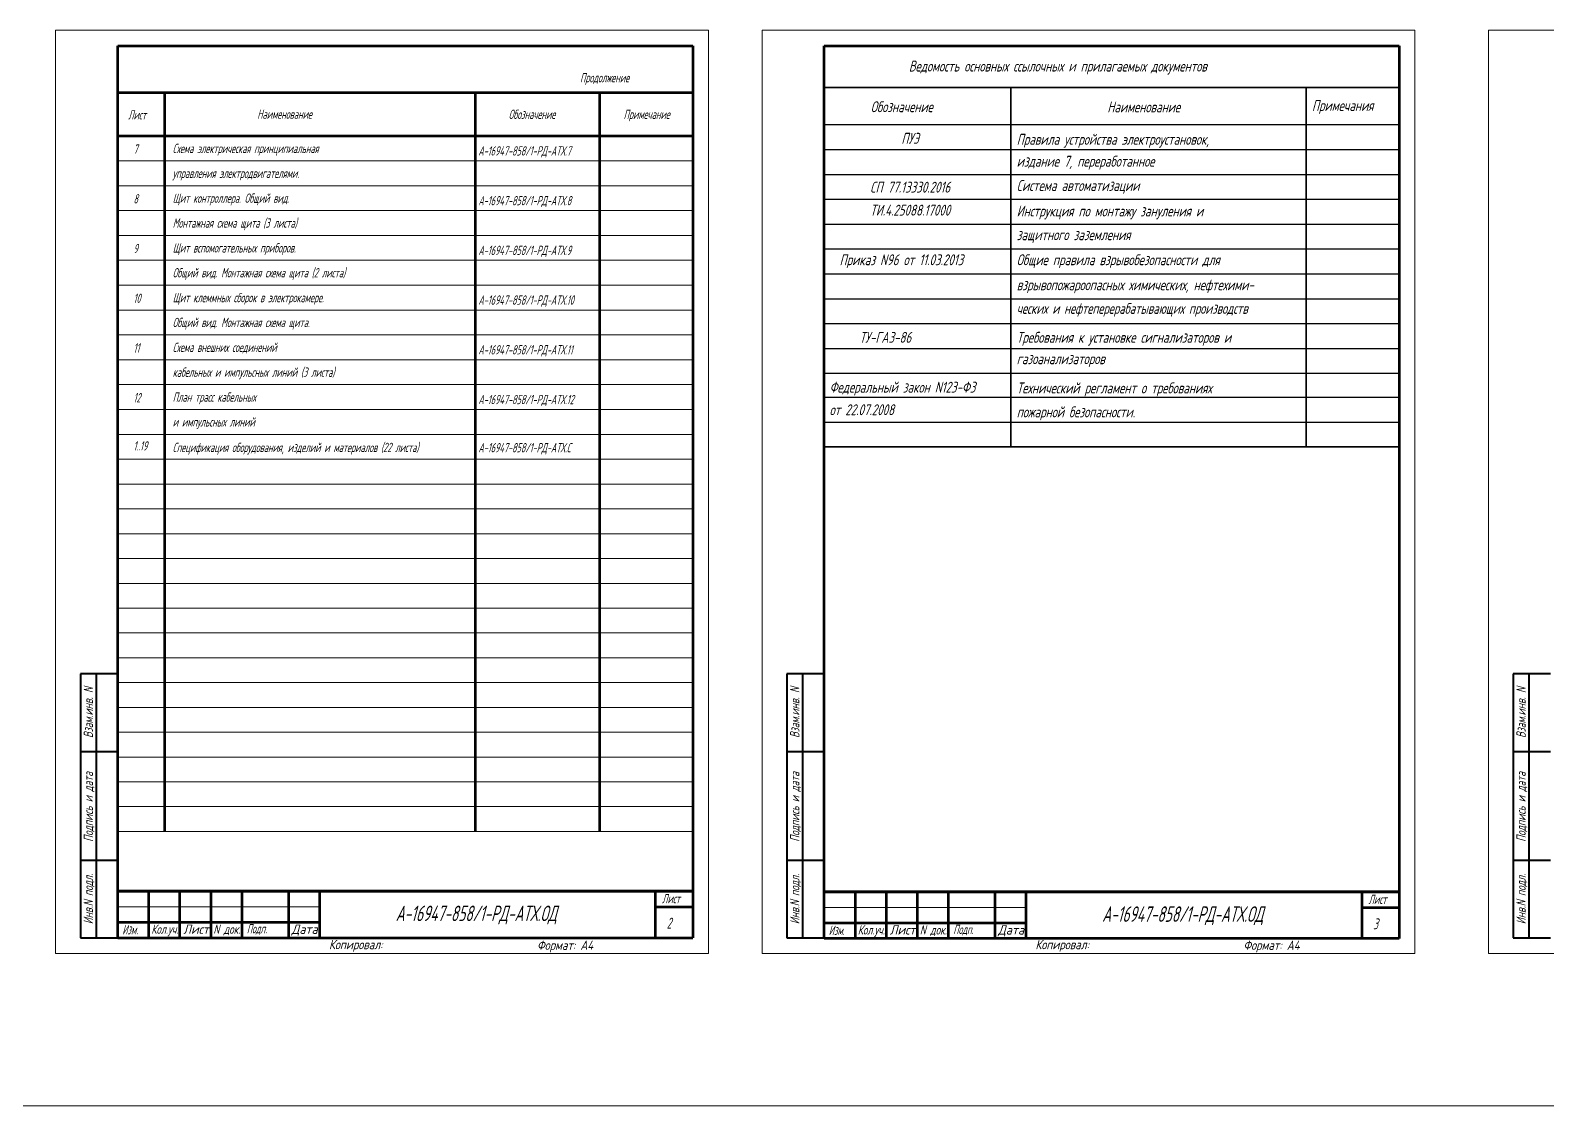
# Model space of a CAD drawing. Header units: millimetres. Extents: x -680 to 9204, y -4430 to 7779.
# Drawn here: x 3955.6 to 4443.4, y 7118.6 to 7464.6 of the extents above; entities that cross this region are included whole.
import ezdxf
from ezdxf.enums import TextEntityAlignment as Align

# ---------------------------------------------------------------- set-up
doc = ezdxf.new("R2010")
doc.units = ezdxf.units.MM
for name, color, linetype, lineweight in [('Обводка', 6, 'Continuous', 25), ('Текст_КИП', 2, 'Continuous', 25), ('Толст.рамка', 7, 'Continuous', 60), ('Тонк.рамка', 10, 'Continuous', 20)]:
    doc.layers.add(name, color=color, linetype=linetype, lineweight=lineweight)
doc.layers.add('ТЕКСТ', color=2, linetype='Continuous')
doc.styles.add('Simplex', font='simplex.shx', dxfattribs={"width": 0.7, "oblique": 15})

msp = doc.modelspace()

# ---------------------------------------------------------------- linework, layer by layer
at = {"lineweight": 35}
for p, q in [((4210.986, 7446.259), (4395.986, 7446.259)), ((4270.986, 7446.259), (4270.986, 7330.568)), ((4366.064, 7446.259), (4366.064, 7330.568)), ((4210.986, 7330.568), (4395.986, 7330.568))]:
    msp.add_line(p, q, dxfattribs=at)
for p, q in [((4210.986, 7434.259), (4395.986, 7434.259)), ((4210.986, 7434.259), (4395.986, 7434.259)), ((4210.986, 7426.259), (4395.986, 7426.259)), ((4210.986, 7418.259), (4395.986, 7418.259)), ((4210.986, 7410.259), (4395.986, 7410.259)), ((4210.986, 7402.259), (4395.986, 7402.259)), ((4210.986, 7394.259), (4395.986, 7394.259)), ((4210.986, 7386.259), (4395.986, 7386.259)), ((4210.986, 7378.259), (4395.986, 7378.259)), ((4210.986, 7370.259), (4395.986, 7370.259)), ((4210.986, 7362.259), (4395.986, 7362.259)), ((4210.986, 7354.259), (4395.986, 7354.259)), ((4210.986, 7346.568), (4395.986, 7346.568)), ((4210.986, 7338.568), (4395.986, 7338.568)), ((4210.986, 7330.568), (4395.986, 7330.568)), ((4210.986, 7330.568), (4395.986, 7330.568))]:
    msp.add_line(p, q)
at = {"color": 7, "lineweight": 40}
for p, q in [((3971.734, 7257.572), (3971.734, 7172.572)), ((3983.734, 7257.572), (3971.734, 7257.572)), ((3976.734, 7257.572), (3976.734, 7172.572)), ((4198.999, 7257.572), (4198.999, 7172.572)), ((4210.999, 7257.572), (4198.999, 7257.572)), ((4203.999, 7257.572), (4203.999, 7172.572)), ((4432.656, 7257.572), (4432.656, 7172.572)), ((4444.656, 7257.572), (4432.656, 7257.572)), ((4437.656, 7257.572), (4437.656, 7172.572)), ((3971.734, 7232.572), (3983.734, 7232.572)), ((4198.999, 7232.572), (4210.999, 7232.572)), ((4432.656, 7232.572), (4444.656, 7232.572)), ((3971.734, 7197.572), (3983.734, 7197.572)), ((4198.999, 7197.572), (4210.999, 7197.572)), ((4432.656, 7197.572), (4444.656, 7197.572)), ((3971.734, 7172.572), (3983.734, 7172.572)), ((4198.999, 7172.572), (4210.999, 7172.572)), ((4432.656, 7172.572), (4444.656, 7172.572))]:
    msp.add_line(p, q, dxfattribs=at)
at = {"layer": 'Обводка', "color": 155, "lineweight": 20}
for p, q in [((3983.721, 7422.613), (4168.721, 7422.613)), ((3983.721, 7414.613), (4168.721, 7414.613)), ((3983.721, 7406.613), (4168.721, 7406.613)), ((3983.721, 7398.613), (4168.721, 7398.613)), ((3983.721, 7390.613), (4168.721, 7390.613)), ((3983.721, 7382.613), (4168.721, 7382.613)), ((3983.721, 7374.613), (4168.721, 7374.613)), ((3983.721, 7366.613), (4168.721, 7366.613)), ((3983.721, 7358.613), (4168.721, 7358.613)), ((3983.721, 7350.613), (4168.721, 7350.613)), ((3983.721, 7342.613), (4168.721, 7342.613)), ((3983.721, 7334.613), (4168.721, 7334.613)), ((3983.721, 7326.613), (4168.721, 7326.613)), ((3983.721, 7318.613), (4168.721, 7318.613)), ((3983.721, 7310.613), (4168.721, 7310.613)), ((3983.721, 7302.613), (4168.721, 7302.613)), ((3983.721, 7294.633), (4168.721, 7294.633)), ((3983.721, 7286.653), (4168.721, 7286.653)), ((3983.721, 7278.674), (4168.721, 7278.674)), ((3983.721, 7270.694), (4168.721, 7270.694)), ((3983.721, 7262.714), (4168.721, 7262.714)), ((3983.721, 7254.714), (4168.721, 7254.714)), ((3983.721, 7246.735), (4168.721, 7246.735)), ((3983.721, 7238.755), (4168.721, 7238.755)), ((3983.721, 7230.776), (4168.721, 7230.776)), ((3983.721, 7222.796), (4168.721, 7222.796)), ((3983.721, 7214.816), (4168.721, 7214.816)), ((3983.721, 7206.837), (4168.721, 7206.837)), ((3983.721, 7182.619), (4048.721, 7182.619)), ((4210.995, 7182.393), (4275.995, 7182.393))]:
    msp.add_line(p, q, dxfattribs=at)
at = {"layer": 'Толст.рамка'}
for p, q in [((3983.721, 7459.613), (4168.721, 7459.613)), ((3983.721, 7172.613), (3983.721, 7459.613)), ((4168.721, 7459.613), (4168.721, 7172.613)), ((4210.986, 7172.407), (4210.986, 7459.613)), ((4210.986, 7459.612), (4395.986, 7459.613)), ((4395.986, 7459.613), (4395.986, 7172.393)), ((3983.721, 7444.613), (4168.721, 7444.613)), ((3998.721, 7444.613), (3998.721, 7206.837)), ((4098.721, 7444.613), (4098.721, 7206.837)), ((4138.721, 7444.613), (4138.721, 7206.837)), ((3983.721, 7430.613), (4168.721, 7430.613)), ((4168.721, 7187.619), (3983.721, 7187.619)), ((3983.721, 7187.619), (4168.721, 7187.619)), ((3993.721, 7172.619), (3993.721, 7187.619)), ((4003.721, 7172.619), (4003.721, 7187.619)), ((4013.721, 7172.619), (4013.721, 7187.619)), ((4023.721, 7172.619), (4023.721, 7187.619)), ((4038.721, 7172.619), (4038.721, 7187.619)), ((4048.721, 7172.619), (4048.721, 7187.619)), ((4156.721, 7172.619), (4156.721, 7187.619)), ((4395.995, 7187.393), (4210.995, 7187.393)), ((4210.995, 7187.393), (4395.995, 7187.393)), ((4220.995, 7172.393), (4220.995, 7187.393)), ((4230.995, 7172.393), (4230.995, 7187.393)), ((4240.995, 7172.393), (4240.995, 7187.393)), ((4250.995, 7172.393), (4250.995, 7187.393)), ((4265.995, 7172.393), (4265.995, 7187.393)), ((4275.995, 7172.393), (4275.995, 7187.393)), ((4383.995, 7172.393), (4383.995, 7187.393)), ((4156.721, 7182.619), (4168.721, 7182.619)), ((4383.995, 7182.393), (4395.995, 7182.393)), ((3983.721, 7177.619), (4048.721, 7177.619)), ((4210.995, 7177.393), (4275.995, 7177.393)), ((3983.721, 7172.619), (4168.721, 7172.619))]:
    msp.add_line(p, q, dxfattribs=at)
at = {"layer": 'Толст.рамка', "color": 7}
msp.add_line((4395.995, 7172.393), (4210.986, 7172.407), dxfattribs=at)
at = {"layer": 'Тонк.рамка'}
for p, q in [((3963.721, 7464.613), (4173.721, 7464.613)), ((3963.721, 7464.613), (3963.721, 7167.613)), ((4173.721, 7464.613), (4173.721, 7167.613)), ((4190.986, 7464.613), (4190.986, 7167.613)), ((4400.986, 7464.613), (4190.986, 7464.613)), ((4400.986, 7167.613), (4400.986, 7464.613)), ((4424.642, 7464.613), (4424.642, 7167.613)), ((4424.642, 7464.613), (4634.642, 7464.613)), ((3963.721, 7167.613), (4173.721, 7167.613)), ((4190.986, 7167.613), (4400.986, 7167.613)), ((4634.642, 7167.613), (4424.642, 7167.613)), ((4424.642, 7167.613), (4634.642, 7167.613)), ((3373.142, 7118.597), (4634.642, 7118.597))]:
    msp.add_line(p, q, dxfattribs=at)

# ---------------------------------------------------------------- texts
at = {"lineweight": 30, "style": 'Simplex', "oblique": 15, "width": 0.7}
for s, p in [('Ведомость основных ссылочных и прилагаемых документов', (4238.2, 7451.346)), ('Обозначение', (4225.951, 7438.266)), ('Наименование', (4302.057, 7438.202)), ('Примечания', (4367.886, 7438.668))]:
    msp.add_text(s, height=3.5, dxfattribs=at).set_placement(p)
at = {"style": 'Simplex', "oblique": 15, "width": 0.7}
for s, p in [('ПУЭ', (4238.625, 7428.12)), ('СП 77.13330.2016', (4238.625, 7412.392)), ('ТИ.4.25088.17000', (4238.625, 7404.991))]:
    msp.add_text(s, height=3.5, dxfattribs=at).set_placement(p, align=Align.CENTER)
at = {"style": 'Simplex', "oblique": 15}
for s, width, p in [('Правила устройства электроустановок, ', 0.7, (4272.897, 7427.793)), ('издание 7, переработанное', 0.7, (4272.897, 7420.743)), ('Система автоматизации', 0.7, (4272.897, 7412.927)), ('Инструкция по монтажу зануления и', 0.7, (4272.897, 7404.723)), ('защитного заземления ', 0.7, (4272.897, 7397.079)), ('Приказ N96 от 11.03.2013', 0.7, (4215.909, 7389.025)), ('Общие правила взрывобезопасности для ', 0.7, (4272.897, 7389.031)), ('взрывопожароопасных химических, нефтехими-', 0.7, (4272.897, 7380.969)), ('ческих и нефтеперерабатывающих производств', 0.68, (4272.897, 7373.378)), ('ТУ-ГАЗ-86', 0.7, (4222.35, 7364.074)), ('Требования к установке сигнализаторов и', 0.7, (4272.897, 7364.074)), ('газоанализаторов', 0.7, (4272.897, 7357.18))]:
    msp.add_text(s, height=3.5, dxfattribs=dict(at, width=width)).set_placement(p)
at = {"color": 7, "style": 'Simplex', "oblique": 15, "width": 0.7}
for s, p in [('Федеральный закон N123-ФЗ', (4212.707, 7348.034)), ('Технический регламент о требованиях', (4272.897, 7347.786)), ('от 22.07.2008 ', (4212.707, 7340.772)), ('пожарной безопасности.', (4272.897, 7340.078))]:
    msp.add_text(s, height=3.5, dxfattribs=at).set_placement(p)
at = {"color": 2, "style": 'Simplex', "oblique": 15, "width": 0.7}
for s, p in [('Взам.инв. N', (3975.734, 7245.072)), ('Взам.инв. N', (4202.999, 7245.072)), ('Взам.инв. N', (4436.656, 7245.072)), ('Подпись и дата', (3975.734, 7214.716)), ('Подпись и дата', (4202.999, 7214.716)), ('Подпись и дата', (4436.656, 7214.716)), ('Инв.N подл.', (3975.734, 7185.072)), ('Инв.N подл.', (4202.999, 7185.072)), ('Инв.N подл.', (4436.656, 7185.072))]:
    msp.add_text(s, height=3, rotation=90, dxfattribs=at).set_placement(p, align=Align.CENTER)
at = {"layer": 'ТЕКСТ', "lineweight": 35, "style": 'Simplex', "oblique": 15, "width": 0.6}
for s, p in [('Продолжение', (4132.421, 7447.866)), ('Лист', (3987.034, 7435.917)), ('Наименование', (4028.572, 7436.151)), ('Обозначение', (4109.474, 7436.09)), ('Примечание', (4146.442, 7436.09))]:
    msp.add_text(s, height=3, rotation=0, dxfattribs=at).set_placement(p)
at = {"layer": 'ТЕКСТ', "style": 'Simplex', "oblique": 15}
for s, width, p in [('7', 0.6, (3988.747, 7424.895)), ('Схема электрическая принципиальная ', 0.6, (4001.379, 7425.11)), ('А-16947-858/1-РД-АТХ.7', 0.55, (4099.696, 7424.314)), ('управления электродвигателями.', 0.6, (4001.379, 7417.11)), ('8', 0.6, (3988.747, 7408.895)), ('Щит контроллера. Общий вид.', 0.6, (4001.379, 7409.11)), ('А-16947-858/1-РД-АТХ.8', 0.55, (4099.696, 7408.314)), ('Монтажная схема щита (3 листа)', 0.6, (4001.379, 7401.11)), ('9', 0.6, (3988.747, 7392.895)), ('Щит вспомогательных приборов.', 0.6, (4001.379, 7393.11)), ('А-16947-858/1-РД-АТХ.9', 0.55, (4099.696, 7392.314)), ('Общий вид. Монтажная схема щита (2 листа)', 0.6, (4001.379, 7385.11)), ('10', 0.6, (3988.747, 7376.895)), ('Щит клеммных сборок в электрокамере.', 0.6, (4001.379, 7377.11)), ('А-16947-858/1-РД-АТХ.10', 0.55, (4099.696, 7376.314)), ('Общий вид. Монтажная схема щита.', 0.6, (4001.379, 7369.11)), ('11', 0.6, (3988.747, 7360.895)), ('Схема внешних соединений', 0.6, (4001.379, 7361.11)), ('А-16947-858/1-РД-АТХ.11', 0.55, (4099.696, 7360.314)), ('кабельных и импульсных линий (3 листа)', 0.6, (4001.379, 7353.11)), ('12', 0.6, (3988.747, 7344.895)), ('План трасс кабельных', 0.6, (4001.379, 7345.11)), ('А-16947-858/1-РД-АТХ.12', 0.55, (4099.696, 7344.314)), ('и импульсных линий', 0.6, (4001.379, 7337.11)), ('1..19', 0.6, (3988.747, 7329.395)), ('Спецификация оборудования, изделий и материалов (22 листа)', 0.6, (4001.379, 7328.901)), ('А-16947-858/1-РД-АТХ.С', 0.55, (4099.696, 7328.813))]:
    msp.add_text(s, height=3, rotation=0, dxfattribs=dict(at, width=width)).set_placement(p)
at = {"layer": 'ТЕКСТ', "color": 3, "style": 'Simplex', "oblique": 15, "width": 0.6}
for s, height, p in [('Лист', 3, (4158.802, 7183.735)), ('Лист', 3, (4386.076, 7183.509)), ('2', 3.5, (4160.306, 7175.592)), ('3', 3.5, (4387.581, 7175.367))]:
    msp.add_text(s, height=height, dxfattribs=at).set_placement(p)
at = {"layer": 'Текст_КИП', "style": 'Simplex', "oblique": 15, "width": 0.6}
for s, height, p in [('А-16947-858/1-РД-АТХ.ОД', 5, (4073.109, 7177.969)), ('А-16947-858/1-РД-АТХ.ОД', 5, (4300.383, 7177.744)), ('Изм.', 3, (3985.155, 7173.731)), ('Подп.', 3, (4025.209, 7174.048)), ('Изм.', 3, (4212.429, 7173.506)), ('Подп.', 3, (4252.484, 7173.823))]:
    msp.add_text(s, height=height, dxfattribs=at).set_placement(p)
at = {"layer": 'Текст_КИП', "style": 'Simplex', "oblique": 15}
for s, width, p, p2 in [('Кол.уч.', 0.603486, (3994.496, 7173.89), (4003.203, 7173.89)), ('Лист', 0.686041, (4004.786, 7173.89), (4013.019, 7173.89)), ('N док.', 0.628372, (4014.444, 7173.89), (4023.151, 7173.89)), ('Дата', 0.652619, (4039.616, 7173.89), (4048.007, 7173.89)), ('Кол.уч.', 0.603486, (4221.77, 7173.664), (4230.477, 7173.664)), ('Лист', 0.686041, (4232.061, 7173.664), (4240.293, 7173.664)), ('N док.', 0.628372, (4241.718, 7173.664), (4250.425, 7173.664)), ('Дата', 0.652619, (4266.89, 7173.664), (4275.281, 7173.664))]:
    msp.add_text(s, height=3, dxfattribs=dict(at, width=width)).set_placement(p, p2, align=Align.FIT)
at = {"layer": 'Текст_КИП', "color": 3, "style": 'Simplex', "oblique": 15, "width": 0.8}
for s, p in [('Копировал:', (4051.652, 7168.935)), ('Формат: А4', (4118.581, 7168.734)), ('Копировал:', (4278.917, 7168.935)), ('Формат: А4', (4345.846, 7168.734))]:
    msp.add_text(s, height=3, dxfattribs=at).set_placement(p)

doc.saveas('drawing.dxf')
